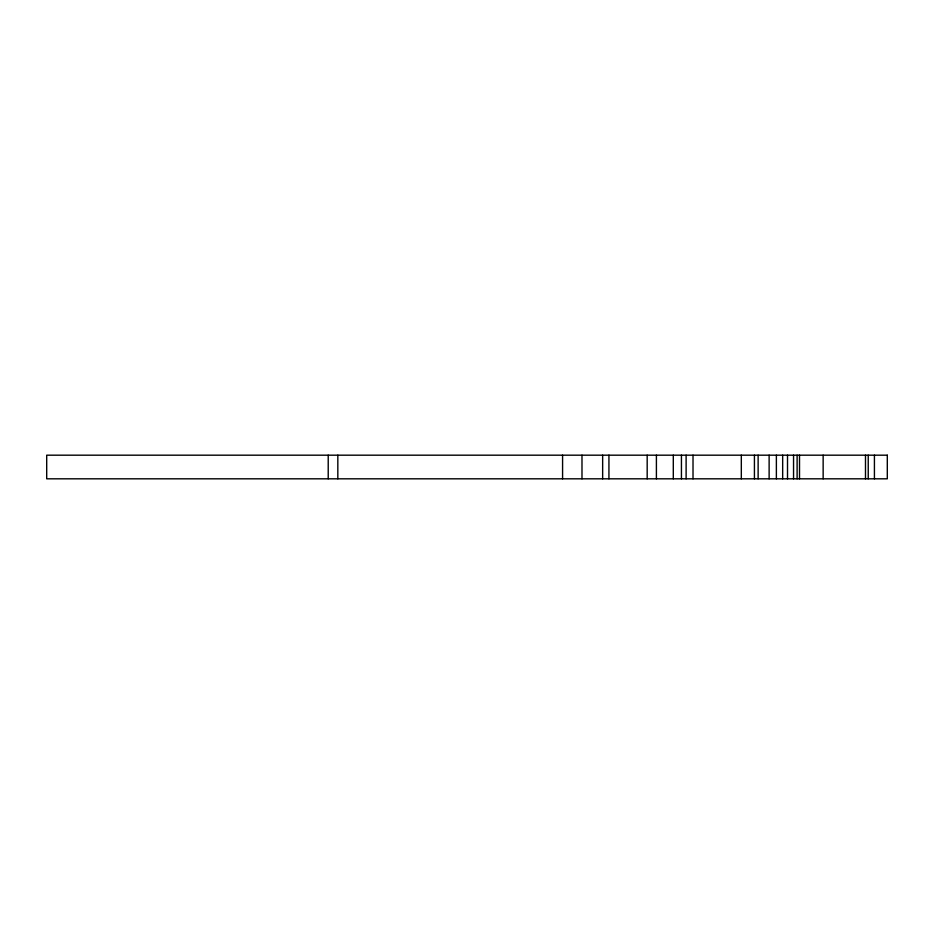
<?xml version="1.0" encoding="UTF-8"?>
<svg xmlns="http://www.w3.org/2000/svg" width="934" height="934" viewBox="0 0 934 934"><rect width="100%" height="100%" fill="white"/><g stroke="black" fill="none" stroke-linecap="round" stroke-linejoin="round"><path stroke-width="1.4" d="M874.422 455.185L874.422 478.815M868.235 455.185L868.235 478.815M865.491 455.185L865.491 478.815M823.146 455.185L823.146 478.815M799.516 455.185L799.516 478.815M797.111 455.185L797.111 478.815M793.55 455.185L793.55 478.815M787.514 455.185L787.514 478.815M782.669 455.185L782.669 478.815M776.376 455.185L776.376 478.815M769.126 455.185L769.126 478.815M758.128 455.185L758.128 478.815M754.427 455.185L754.427 478.815M741.316 455.185L741.316 478.815M693.016 455.185L693.016 478.815M686.116 455.185L686.116 478.815M681.435 455.185L681.435 478.815M673.297 455.185L673.297 478.815M656.404 455.185L656.404 478.815M647.18 455.185L647.18 478.815M608.933 455.185L608.933 478.815M602.652 455.185L602.652 478.815M581.987 455.185L581.987 478.815M562.583 455.185L562.583 478.815M337.828 455.185L337.828 478.815M328.219 455.185L328.219 478.815M887.3 455.185L46.7 455.185L46.7 478.815L887.3 478.815L887.3 455.185"/></g></svg>
